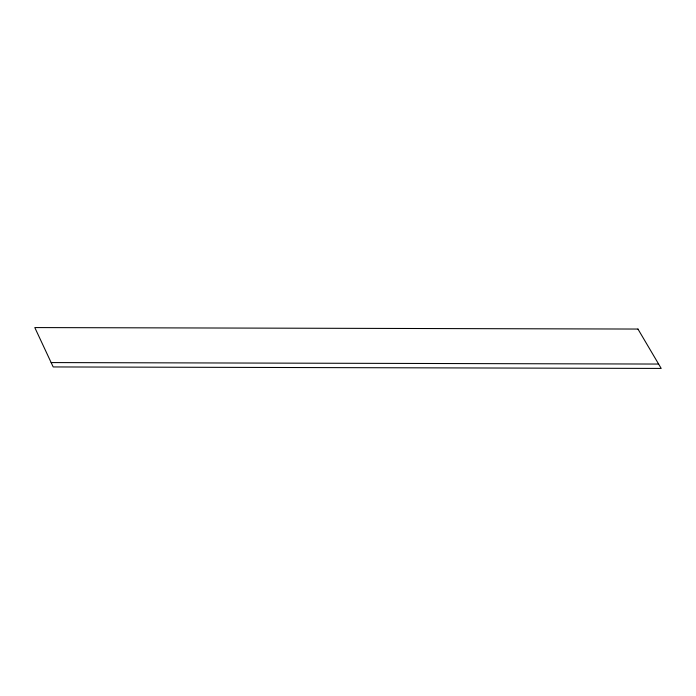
<?xml version="1.0" encoding="UTF-8"?>
<svg xmlns="http://www.w3.org/2000/svg" width="696" height="696" viewBox="0 0 696 696"><rect width="100%" height="100%" fill="white"/><g stroke="black" fill="none" stroke-linecap="round" stroke-linejoin="round"><path stroke-width="1.04" d="M51.147 362.572L658.616 364.051M637.954 329.051L34.8 327.572L53.183 366.94L661.2 368.428L637.954 329.051"/></g></svg>
